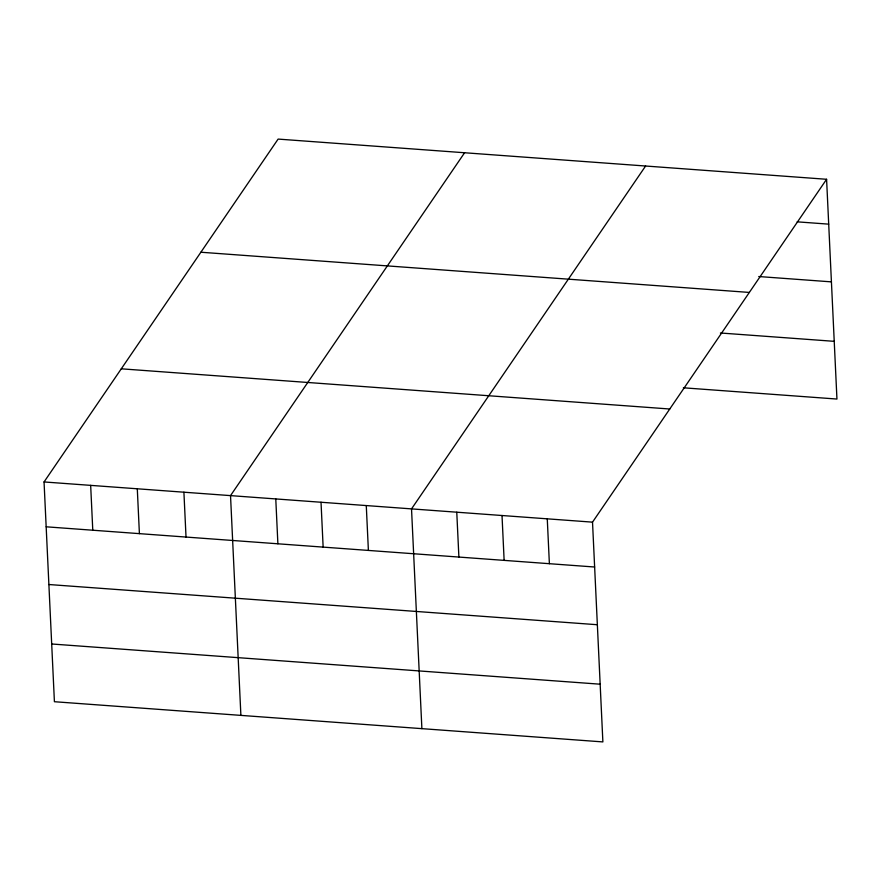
<?xml version="1.0" encoding="UTF-8"?>
<svg xmlns="http://www.w3.org/2000/svg" width="881" height="881" viewBox="0 0 881 881"><rect width="100%" height="100%" fill="white"/><g stroke="black" fill="none" stroke-linecap="round" stroke-linejoin="round"><path stroke-width="1.32" d="M826.587 179.284L592.517 522.147L602.879 741.912L54.413 701.717L44.05 481.951L278.121 139.088L826.587 179.284L836.95 399.049L683.381 387.794M464.595 152.754L230.525 495.618L240.887 715.383M645.597 166.024L411.526 508.888L421.889 728.642M797.162 221.836L828.702 224.148M758.75 276.535L831.422 281.865M200.879 252.23L749.346 292.437M720.427 332.996L834.23 341.332M121.292 368.809L669.758 409.004M44.05 481.951L592.517 522.147M46.164 526.805L594.631 567.012M48.884 584.521L597.351 624.728M51.693 643.989L600.159 684.196M547.266 518.832L549.381 563.697M502.016 515.517L504.13 560.371M456.765 512.202L458.891 557.056M366.276 505.562L368.39 550.427M321.025 502.247L323.14 547.112M275.775 498.932L277.889 543.797M183.909 492.204L186.023 537.058M137.293 488.779L139.407 533.644M90.666 485.365L92.78 530.23"/></g></svg>
